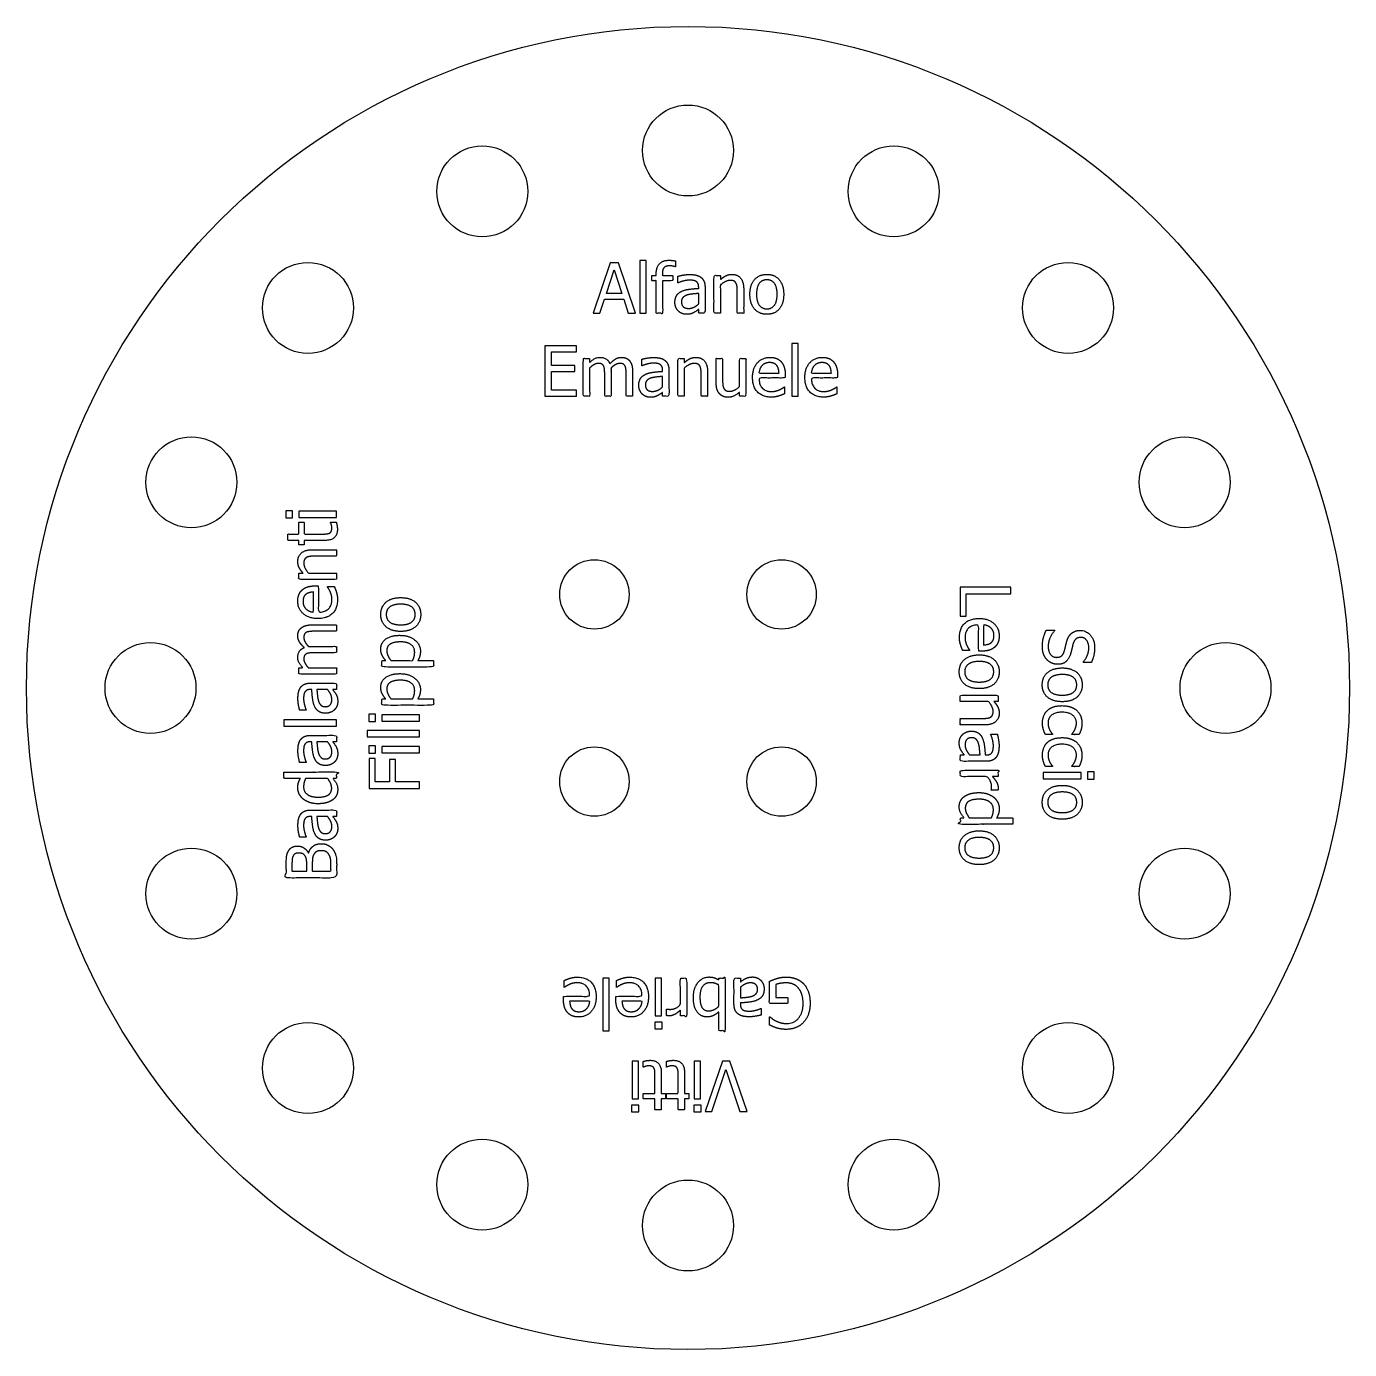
# Model space of a CAD drawing. Header units: millimetres. Extents: x -40 to 40, y -40 to 40.
import ezdxf

# ---------------------------------------------------------------- set-up
doc = ezdxf.new("R2010")
doc.units = ezdxf.units.MM
for name, color, linetype in [('engrave1', 2, 'Continuous'), ('engrave2', 3, 'Continuous'), ('engrave3', 4, 'Continuous'), ('engrave4', 5, 'Continuous'), ('fori', 1, 'Continuous')]:
    doc.layers.add(name, color=color, linetype=linetype)

msp = doc.modelspace()

# ---------------------------------------------------------------- linework, layer by layer
msp.add_circle((0, 0), 40)
at = {"layer": 'engrave1'}
for points in [[(-5.145, -17.538), (-5.145, -20.722), (-4.76, -20.722), (-4.76, -17.538)], [(-1.981, -17.538), (-1.981, -19.826), (-1.596, -19.826), (-1.596, -17.538)], [(-2.008, -20.206), (-2.008, -20.606), (-1.571, -20.606), (-1.571, -20.206)], [(-3.385, -22.557), (-3.385, -24.844), (-3, -24.844), (-3, -22.557)], [(0.379, -22.557), (0.379, -24.844), (0.764, -24.844), (0.764, -22.557)], [(1.033, -25.605), (1.446, -25.605), (2.291, -23.073), (3.135, -25.605), (3.57, -25.605), (2.52, -22.557), (2.083, -22.557)], [(-3.413, -25.224), (-3.413, -25.625), (-2.975, -25.625), (-2.975, -25.224)], [(0.352, -25.224), (0.352, -25.625), (0.789, -25.625), (0.789, -25.224)]]:
    msp.add_lwpolyline(points, close=True, dxfattribs=at)
for points, knots in [([(-7.462, -18.099), (-7.415, -18.059), (-7.272, -17.973), (-7.168, -17.924), (-7.069, -17.879), (-6.825, -17.822), (-6.699, -17.822), (-6.343, -17.822), (-5.943, -18.245), (-5.943, -18.642), (-6.735, -18.642), (-7.526, -18.642), (-7.526, -18.747), (-7.526, -18.852), (-7.526, -19.127), (-7.396, -19.504), (-7.272, -19.635), (-7.151, -19.766), (-6.822, -19.89), (-6.61, -19.89), (-6.138, -19.89), (-5.553, -19.228), (-5.553, -18.67), (-5.553, -18.101), (-6.156, -17.486), (-6.704, -17.486), (-6.842, -17.486), (-7.025, -17.519), (-7.136, -17.551), (-7.215, -17.573), (-7.418, -17.652), (-7.484, -17.679), (-7.484, -17.889), (-7.484, -18.099), (-7.473, -18.099), (-7.462, -18.099)], [0, 0, 0, 1, 2, 2, 3, 4, 4, 5, 6, 6, 7, 7, 8, 8, 9, 10, 10, 11, 12, 12, 13, 14, 14, 15, 16, 16, 17, 18, 18, 19, 20, 20, 21, 21, 22, 22, 22]), ([(-4.298, -18.099), (-4.251, -18.059), (-4.108, -17.973), (-4.004, -17.924), (-3.905, -17.879), (-3.661, -17.822), (-3.535, -17.822), (-3.179, -17.822), (-2.779, -18.245), (-2.779, -18.642), (-3.571, -18.642), (-4.362, -18.642), (-4.362, -18.747), (-4.362, -18.852), (-4.362, -19.127), (-4.231, -19.504), (-4.108, -19.635), (-3.987, -19.766), (-3.658, -19.89), (-3.446, -19.89), (-2.974, -19.89), (-2.389, -19.228), (-2.389, -18.67), (-2.389, -18.101), (-2.991, -17.486), (-3.54, -17.486), (-3.678, -17.486), (-3.861, -17.519), (-3.972, -17.551), (-4.051, -17.573), (-4.254, -17.652), (-4.32, -17.679), (-4.32, -17.889), (-4.32, -18.099), (-4.309, -18.099), (-4.298, -18.099)], [0, 0, 0, 1, 2, 2, 3, 4, 4, 5, 6, 6, 7, 7, 8, 8, 9, 10, 10, 11, 12, 12, 13, 14, 14, 15, 16, 16, 17, 18, 18, 19, 20, 20, 21, 21, 22, 22, 22]), ([(-1.134, -19.826), (-0.986, -19.826), (-0.672, -19.672), (-0.462, -19.485), (-0.462, -19.655), (-0.462, -19.826), (-0.27, -19.826), (-0.077, -19.826), (-0.077, -18.682), (-0.077, -17.538), (-0.27, -17.538), (-0.462, -17.538), (-0.462, -18.35), (-0.462, -19.161), (-0.6, -19.294), (-0.907, -19.43), (-1.062, -19.43), (-1.129, -19.43), (-1.225, -19.425), (-1.27, -19.413), (-1.28, -19.413), (-1.29, -19.413), (-1.29, -19.613), (-1.29, -19.813), (-1.253, -19.821), (-1.193, -19.826), (-1.134, -19.826)], [0, 0, 0, 1, 2, 2, 3, 3, 4, 4, 5, 5, 6, 6, 7, 7, 8, 9, 9, 10, 11, 11, 12, 12, 13, 13, 14, 15, 15, 15]), ([(1.156, -19.89), (1.371, -19.89), (1.709, -19.717), (1.855, -19.586), (1.855, -20.154), (1.855, -20.722), (2.047, -20.722), (2.24, -20.722), (2.24, -19.13), (2.24, -17.538), (2.06, -17.538), (1.879, -17.538), (1.867, -17.591), (1.855, -17.645), (1.726, -17.565), (1.462, -17.474), (1.277, -17.474), (0.867, -17.474), (0.323, -18.158), (0.323, -18.719), (0.323, -19.27), (0.768, -19.89), (1.156, -19.89)], [0, 0, 0, 1, 2, 2, 3, 3, 4, 4, 5, 5, 6, 6, 7, 7, 8, 9, 9, 10, 11, 11, 12, 13, 13, 13]), ([(3.03, -19.709), (3.159, -19.806), (3.482, -19.88), (3.72, -19.88), (3.915, -19.88), (4.312, -19.806), (4.419, -19.776), (4.419, -19.58), (4.419, -19.383), (4.407, -19.383), (4.396, -19.383), (4.216, -19.46), (3.855, -19.539), (3.722, -19.539), (3.608, -19.539), (3.396, -19.509), (3.322, -19.462), (3.248, -19.416), (3.166, -19.25), (3.166, -19.117), (3.166, -19.08), (3.166, -19.043), (3.47, -19.025), (3.994, -18.959), (4.186, -18.87), (4.404, -18.773), (4.604, -18.437), (4.604, -18.2), (4.604, -18.047), (4.493, -17.77), (4.401, -17.677), (4.305, -17.58), (4.051, -17.474), (3.91, -17.474), (3.737, -17.474), (3.547, -17.531), (3.445, -17.585), (3.371, -17.622), (3.213, -17.746), (3.166, -17.78), (3.166, -17.659), (3.166, -17.538), (2.974, -17.538), (2.781, -17.538), (2.781, -18.32), (2.781, -19.102), (2.781, -19.317), (2.904, -19.616), (3.03, -19.709)], [0, 0, 0, 1, 2, 2, 3, 4, 4, 5, 5, 6, 6, 7, 8, 8, 9, 10, 10, 11, 12, 12, 13, 13, 14, 15, 15, 16, 17, 17, 18, 19, 19, 20, 21, 21, 22, 23, 23, 24, 25, 25, 26, 26, 27, 27, 28, 28, 29, 30, 30, 30]), ([(5.32, -17.929), (5.436, -17.879), (5.777, -17.83), (5.948, -17.83), (6.18, -17.83), (6.55, -17.995), (6.681, -18.153), (6.817, -18.311), (6.96, -18.771), (6.96, -19.077), (6.96, -19.628), (6.417, -20.29), (5.977, -20.29), (5.794, -20.29), (5.476, -20.208), (5.352, -20.147), (5.204, -20.077), (5.043, -19.956), (4.967, -19.89), (4.95, -19.89), (4.932, -19.89), (4.932, -20.134), (4.932, -20.379), (5.009, -20.418), (5.261, -20.527), (5.365, -20.557), (5.493, -20.596), (5.775, -20.641), (5.93, -20.641), (6.254, -20.641), (6.797, -20.423), (6.982, -20.223), (7.175, -20.016), (7.383, -19.433), (7.383, -19.065), (7.383, -18.677), (7.178, -18.079), (6.985, -17.877), (6.792, -17.677), (6.256, -17.479), (5.933, -17.479), (5.762, -17.479), (5.52, -17.523), (5.37, -17.568), (5.258, -17.6), (4.997, -17.706), (4.92, -17.741), (4.92, -18.407), (4.92, -19.072), (5.473, -19.072), (6.027, -19.072), (6.027, -18.894), (6.027, -18.716), (5.673, -18.716), (5.32, -18.716), (5.32, -18.323), (5.32, -17.929)], [0, 0, 0, 1, 2, 2, 3, 4, 4, 5, 6, 6, 7, 8, 8, 9, 10, 10, 11, 12, 12, 13, 13, 14, 14, 15, 16, 16, 17, 18, 18, 19, 20, 20, 21, 22, 22, 23, 24, 24, 25, 26, 26, 27, 28, 28, 29, 30, 30, 31, 31, 32, 32, 33, 33, 34, 34, 35, 35, 35]), ([(1.247, -19.524), (0.97, -19.524), (0.721, -19.099), (0.721, -18.689), (0.721, -18.237), (1.057, -17.82), (1.351, -17.82), (1.484, -17.82), (1.709, -17.879), (1.855, -17.951), (1.855, -18.607), (1.855, -19.262), (1.724, -19.376), (1.403, -19.524), (1.247, -19.524)], [0, 0, 0, 1, 2, 2, 3, 4, 4, 5, 6, 6, 7, 7, 8, 9, 9, 9]), ([(3.166, -18.736), (3.166, -18.419), (3.166, -18.101), (3.295, -17.985), (3.591, -17.83), (3.771, -17.83), (3.984, -17.83), (4.206, -18.03), (4.206, -18.227), (4.206, -18.4), (4.006, -18.595), (3.853, -18.642), (3.722, -18.682), (3.305, -18.724), (3.166, -18.736)], [0, 0, 0, 1, 1, 2, 3, 3, 4, 5, 5, 6, 7, 7, 8, 9, 9, 9]), ([(-7.02, -19.396), (-7.082, -19.319), (-7.146, -19.092), (-7.151, -18.936), (-6.547, -18.936), (-5.943, -18.936), (-5.955, -19.082), (-6.044, -19.302), (-6.131, -19.393), (-6.22, -19.482), (-6.435, -19.574), (-6.588, -19.574), (-6.743, -19.574), (-6.953, -19.482), (-7.02, -19.396)], [0, 0, 0, 1, 2, 2, 3, 3, 4, 5, 5, 6, 7, 7, 8, 9, 9, 9]), ([(-3.856, -19.396), (-3.918, -19.319), (-3.982, -19.092), (-3.987, -18.936), (-3.383, -18.936), (-2.779, -18.936), (-2.791, -19.082), (-2.88, -19.302), (-2.967, -19.393), (-3.056, -19.482), (-3.271, -19.574), (-3.424, -19.574), (-3.579, -19.574), (-3.789, -19.482), (-3.856, -19.396)], [0, 0, 0, 1, 2, 2, 3, 3, 4, 5, 5, 6, 7, 7, 8, 9, 9, 9]), ([(-2.378, -22.848), (-2.244, -22.848), (-2.089, -22.92), (-2.054, -22.991), (-2.012, -23.073), (-2, -23.263), (-2, -23.436), (-2, -23.981), (-2, -24.525), (-2.354, -24.525), (-2.709, -24.525), (-2.709, -24.685), (-2.709, -24.844), (-2.354, -24.844), (-2, -24.844), (-2, -25.172), (-2, -25.501), (-1.807, -25.501), (-1.614, -25.501), (-1.614, -25.172), (-1.614, -24.844), (-1.485, -24.844), (-1.355, -24.844), (-1.355, -24.685), (-1.355, -24.525), (-1.485, -24.525), (-1.614, -24.525), (-1.614, -23.892), (-1.614, -23.258), (-1.614, -22.87), (-1.968, -22.512), (-2.281, -22.512), (-2.378, -22.512), (-2.6, -22.547), (-2.709, -22.577), (-2.709, -22.749), (-2.709, -22.922), (-2.698, -22.922), (-2.686, -22.922), (-2.647, -22.905), (-2.472, -22.848), (-2.378, -22.848)], [0, 0, 0, 1, 2, 2, 3, 4, 4, 5, 5, 6, 6, 7, 7, 8, 8, 9, 9, 10, 10, 11, 11, 12, 12, 13, 13, 14, 14, 15, 15, 16, 17, 17, 18, 19, 19, 20, 20, 21, 21, 22, 23, 23, 23]), ([(-0.975, -22.848), (-0.841, -22.848), (-0.686, -22.92), (-0.651, -22.991), (-0.609, -23.073), (-0.597, -23.263), (-0.597, -23.436), (-0.597, -23.981), (-0.597, -24.525), (-0.951, -24.525), (-1.306, -24.525), (-1.306, -24.685), (-1.306, -24.844), (-0.951, -24.844), (-0.597, -24.844), (-0.597, -25.172), (-0.597, -25.501), (-0.404, -25.501), (-0.211, -25.501), (-0.211, -25.172), (-0.211, -24.844), (-0.082, -24.844), (0.048, -24.844), (0.048, -24.685), (0.048, -24.525), (-0.082, -24.525), (-0.211, -24.525), (-0.211, -23.892), (-0.211, -23.258), (-0.211, -22.87), (-0.565, -22.512), (-0.878, -22.512), (-0.975, -22.512), (-1.197, -22.547), (-1.306, -22.577), (-1.306, -22.749), (-1.306, -22.922), (-1.295, -22.922), (-1.283, -22.922), (-1.244, -22.905), (-1.069, -22.848), (-0.975, -22.848)], [0, 0, 0, 1, 2, 2, 3, 4, 4, 5, 5, 6, 6, 7, 7, 8, 8, 9, 9, 10, 10, 11, 11, 12, 12, 13, 13, 14, 14, 15, 15, 16, 17, 17, 18, 19, 19, 20, 20, 21, 21, 22, 23, 23, 23])]:
    msp.add_open_spline(points, degree=2, knots=knots, dxfattribs=at)
at = {"layer": 'engrave2'}
for points in [[(-23.911, 10.722), (-24.311, 10.722), (-24.311, 10.285), (-23.911, 10.285)], [(-21.244, 10.695), (-23.531, 10.695), (-23.531, 10.31), (-21.244, 10.31)], [(-18.893, -1.587), (-19.293, -1.587), (-19.293, -2.024), (-18.893, -2.024)], [(-21.244, -1.929), (-24.428, -1.929), (-24.428, -2.314), (-21.244, -2.314)], [(-16.225, -1.614), (-18.512, -1.614), (-18.512, -1.999), (-16.225, -1.999)], [(-16.225, -2.572), (-19.409, -2.572), (-19.409, -2.958), (-16.225, -2.958)], [(-18.893, -3.504), (-19.293, -3.504), (-19.293, -3.941), (-18.893, -3.941)], [(-16.225, -3.531), (-18.512, -3.531), (-18.512, -3.916), (-16.225, -3.916)], [(-18.913, -4.257), (-19.273, -4.257), (-19.273, -6.08), (-16.225, -6.08), (-16.225, -5.675), (-17.692, -5.675), (-17.692, -4.316), (-18.053, -4.316), (-18.053, -5.675), (-18.913, -5.675)]]:
    msp.add_lwpolyline(points, close=True, dxfattribs=at)
for points, knots in [([(-21.535, 9.687), (-21.535, 9.554), (-21.607, 9.398), (-21.678, 9.364), (-21.76, 9.322), (-21.95, 9.31), (-22.123, 9.31), (-22.668, 9.31), (-23.212, 9.31), (-23.212, 9.664), (-23.212, 10.018), (-23.372, 10.018), (-23.531, 10.018), (-23.531, 9.664), (-23.531, 9.31), (-23.859, 9.31), (-24.188, 9.31), (-24.188, 9.117), (-24.188, 8.924), (-23.859, 8.924), (-23.531, 8.924), (-23.531, 8.795), (-23.531, 8.665), (-23.372, 8.665), (-23.212, 8.665), (-23.212, 8.795), (-23.212, 8.924), (-22.579, 8.924), (-21.945, 8.924), (-21.557, 8.924), (-21.199, 9.277), (-21.199, 9.591), (-21.199, 9.687), (-21.234, 9.91), (-21.263, 10.018), (-21.436, 10.018), (-21.609, 10.018), (-21.609, 10.007), (-21.609, 9.996), (-21.592, 9.957), (-21.535, 9.781), (-21.535, 9.687)], [0, 0, 0, 1, 2, 2, 3, 4, 4, 5, 5, 6, 6, 7, 7, 8, 8, 9, 9, 10, 10, 11, 11, 12, 12, 13, 13, 14, 14, 15, 15, 16, 17, 17, 18, 19, 19, 20, 20, 21, 21, 22, 23, 23, 23]), ([(-23.595, 7.642), (-23.595, 7.455), (-23.432, 7.121), (-23.276, 6.948), (-23.404, 6.948), (-23.531, 6.948), (-23.531, 6.756), (-23.531, 6.563), (-22.387, 6.563), (-21.244, 6.563), (-21.244, 6.756), (-21.244, 6.948), (-22.098, 6.948), (-22.953, 6.948), (-23.076, 7.094), (-23.23, 7.398), (-23.23, 7.541), (-23.23, 7.684), (-23.146, 7.852), (-23.059, 7.899), (-22.978, 7.944), (-22.706, 7.973), (-22.548, 7.973), (-21.896, 7.973), (-21.244, 7.973), (-21.244, 8.166), (-21.244, 8.359), (-21.986, 8.359), (-22.728, 8.359), (-23.151, 8.359), (-23.595, 7.978), (-23.595, 7.642)], [0, 0, 0, 1, 2, 2, 3, 3, 4, 4, 5, 5, 6, 6, 7, 7, 8, 9, 9, 10, 11, 11, 12, 13, 13, 14, 14, 15, 15, 16, 16, 17, 18, 18, 18]), ([(-21.804, 6.108), (-21.765, 6.061), (-21.678, 5.918), (-21.629, 5.814), (-21.585, 5.716), (-21.528, 5.471), (-21.528, 5.345), (-21.528, 4.989), (-21.95, 4.589), (-22.348, 4.589), (-22.348, 5.381), (-22.348, 6.173), (-22.453, 6.173), (-22.558, 6.173), (-22.832, 6.173), (-23.21, 6.042), (-23.341, 5.918), (-23.472, 5.797), (-23.595, 5.469), (-23.595, 5.256), (-23.595, 4.784), (-22.933, 4.199), (-22.375, 4.199), (-21.807, 4.199), (-21.192, 4.802), (-21.192, 5.35), (-21.192, 5.488), (-21.224, 5.671), (-21.256, 5.782), (-21.278, 5.861), (-21.357, 6.064), (-21.384, 6.131), (-21.594, 6.131), (-21.804, 6.131), (-21.804, 6.12), (-21.804, 6.108)], [0, 0, 0, 1, 2, 2, 3, 4, 4, 5, 6, 6, 7, 7, 8, 8, 9, 10, 10, 11, 12, 12, 13, 14, 14, 15, 16, 16, 17, 18, 18, 19, 20, 20, 21, 21, 22, 22, 22]), ([(-23.101, 5.666), (-23.025, 5.728), (-22.797, 5.792), (-22.642, 5.797), (-22.642, 5.193), (-22.642, 4.589), (-22.787, 4.602), (-23.007, 4.691), (-23.099, 4.777), (-23.188, 4.866), (-23.279, 5.081), (-23.279, 5.234), (-23.279, 5.39), (-23.188, 5.6), (-23.101, 5.666)], [0, 0, 0, 1, 2, 2, 3, 3, 4, 5, 5, 6, 7, 7, 8, 9, 9, 9]), ([(-18.577, 4.445), (-18.577, 3.985), (-17.942, 3.422), (-17.369, 3.422), (-16.811, 3.422), (-16.161, 3.968), (-16.161, 4.445), (-16.161, 4.909), (-16.791, 5.465), (-17.369, 5.465), (-17.944, 5.465), (-18.577, 4.909), (-18.577, 4.445)], [0, 0, 0, 1, 2, 2, 3, 4, 4, 5, 6, 6, 7, 8, 8, 8]), ([(-18.246, 4.445), (-18.246, 4.744), (-17.813, 5.067), (-17.369, 5.067), (-16.929, 5.067), (-16.492, 4.741), (-16.492, 4.445), (-16.492, 4.146), (-16.937, 3.82), (-17.369, 3.82), (-17.813, 3.82), (-18.246, 4.146), (-18.246, 4.445)], [0, 0, 0, 1, 2, 2, 3, 4, 4, 5, 6, 6, 7, 8, 8, 8]), ([(-22.953, 1.223), (-23.074, 1.351), (-23.23, 1.625), (-23.23, 1.749), (-23.23, 1.88), (-23.151, 2.03), (-23.069, 2.07), (-22.995, 2.109), (-22.726, 2.134), (-22.568, 2.134), (-21.906, 2.134), (-21.244, 2.134), (-21.244, 2.327), (-21.244, 2.519), (-21.997, 2.519), (-22.75, 2.519), (-22.815, 2.519), (-22.911, 2.515), (-22.946, 2.512), (-23.084, 2.655), (-23.23, 2.927), (-23.23, 3.046), (-23.23, 3.176), (-23.151, 3.327), (-23.069, 3.367), (-22.995, 3.406), (-22.726, 3.431), (-22.568, 3.431), (-21.906, 3.431), (-21.244, 3.431), (-21.244, 3.624), (-21.244, 3.816), (-21.997, 3.816), (-22.75, 3.816), (-22.985, 3.816), (-23.296, 3.715), (-23.4, 3.624), (-23.504, 3.535), (-23.595, 3.293), (-23.595, 3.144), (-23.595, 2.952), (-23.395, 2.621), (-23.2, 2.445), (-23.41, 2.364), (-23.595, 2.05), (-23.595, 1.848), (-23.595, 1.67), (-23.43, 1.373), (-23.279, 1.223), (-23.405, 1.223), (-23.531, 1.223), (-23.531, 1.03), (-23.531, 0.837), (-22.387, 0.837), (-21.244, 0.837), (-21.244, 1.03), (-21.244, 1.223), (-22.098, 1.223), (-22.953, 1.223)], [0, 0, 0, 1, 2, 2, 3, 4, 4, 5, 6, 6, 7, 7, 8, 8, 9, 9, 10, 11, 11, 12, 13, 13, 14, 15, 15, 16, 17, 17, 18, 18, 19, 19, 20, 20, 21, 22, 22, 23, 24, 24, 25, 26, 26, 27, 28, 28, 29, 30, 30, 31, 31, 32, 32, 33, 33, 34, 34, 35, 35, 35]), ([(-18.577, 2.353), (-18.577, 2.148), (-18.404, 1.797), (-18.273, 1.654), (-18.393, 1.654), (-18.512, 1.654), (-18.512, 1.461), (-18.512, 1.268), (-16.948, 1.268), (-15.383, 1.268), (-15.383, 1.461), (-15.383, 1.654), (-15.862, 1.654), (-16.341, 1.654), (-16.26, 1.79), (-16.181, 2.051), (-16.181, 2.222), (-16.181, 2.639), (-16.858, 3.185), (-17.431, 3.185), (-17.954, 3.185), (-18.577, 2.745), (-18.577, 2.353)], [0, 0, 0, 1, 2, 2, 3, 3, 4, 4, 5, 5, 6, 6, 7, 7, 8, 9, 9, 10, 11, 11, 12, 13, 13, 13]), ([(-18.211, 2.259), (-18.211, 2.538), (-17.779, 2.787), (-17.386, 2.787), (-16.966, 2.787), (-16.527, 2.456), (-16.527, 2.158), (-16.527, 2.019), (-16.581, 1.804), (-16.653, 1.654), (-17.302, 1.654), (-17.952, 1.654), (-18.065, 1.79), (-18.211, 2.096), (-18.211, 2.259)], [0, 0, 0, 1, 2, 2, 3, 4, 4, 5, 6, 6, 7, 7, 8, 9, 9, 9]), ([(-18.577, 0.036), (-18.577, -0.169), (-18.404, -0.52), (-18.273, -0.663), (-18.393, -0.663), (-18.512, -0.663), (-18.512, -0.856), (-18.512, -1.048), (-16.948, -1.048), (-15.383, -1.048), (-15.383, -0.856), (-15.383, -0.663), (-15.862, -0.663), (-16.341, -0.663), (-16.26, -0.527), (-16.181, -0.265), (-16.181, -0.095), (-16.181, 0.322), (-16.858, 0.868), (-17.431, 0.868), (-17.954, 0.868), (-18.577, 0.429), (-18.577, 0.036)], [0, 0, 0, 1, 2, 2, 3, 3, 4, 4, 5, 5, 6, 6, 7, 7, 8, 9, 9, 10, 11, 11, 12, 13, 13, 13]), ([(-23.415, 0.047), (-23.511, -0.081), (-23.585, -0.405), (-23.585, -0.642), (-23.585, -0.837), (-23.511, -1.235), (-23.481, -1.341), (-23.285, -1.341), (-23.089, -1.341), (-23.089, -1.33), (-23.089, -1.319), (-23.165, -1.139), (-23.244, -0.778), (-23.244, -0.645), (-23.244, -0.531), (-23.215, -0.319), (-23.168, -0.244), (-23.121, -0.17), (-22.955, -0.089), (-22.822, -0.089), (-22.785, -0.089), (-22.748, -0.089), (-22.731, -0.393), (-22.664, -0.916), (-22.575, -1.109), (-22.479, -1.326), (-22.143, -1.526), (-21.906, -1.526), (-21.752, -1.526), (-21.476, -1.415), (-21.382, -1.324), (-21.286, -1.228), (-21.179, -0.973), (-21.179, -0.832), (-21.179, -0.659), (-21.236, -0.469), (-21.291, -0.368), (-21.328, -0.294), (-21.451, -0.136), (-21.486, -0.089), (-21.365, -0.089), (-21.244, -0.089), (-21.244, 0.104), (-21.244, 0.296), (-22.025, 0.296), (-22.807, 0.296), (-23.022, 0.296), (-23.321, 0.173), (-23.415, 0.047)], [0, 0, 0, 1, 2, 2, 3, 4, 4, 5, 5, 6, 6, 7, 8, 8, 9, 10, 10, 11, 12, 12, 13, 13, 14, 15, 15, 16, 17, 17, 18, 19, 19, 20, 21, 21, 22, 23, 23, 24, 25, 25, 26, 26, 27, 27, 28, 28, 29, 30, 30, 30]), ([(-18.211, -0.058), (-18.211, 0.221), (-17.779, 0.471), (-17.386, 0.471), (-16.966, 0.471), (-16.527, 0.14), (-16.527, -0.159), (-16.527, -0.298), (-16.581, -0.512), (-16.653, -0.663), (-17.302, -0.663), (-17.952, -0.663), (-18.065, -0.527), (-18.211, -0.221), (-18.211, -0.058)], [0, 0, 0, 1, 2, 2, 3, 4, 4, 5, 6, 6, 7, 7, 8, 9, 9, 9]), ([(-22.442, -0.089), (-22.124, -0.089), (-21.807, -0.089), (-21.691, -0.217), (-21.535, -0.514), (-21.535, -0.694), (-21.535, -0.906), (-21.735, -1.129), (-21.933, -1.129), (-22.106, -1.129), (-22.301, -0.929), (-22.348, -0.776), (-22.387, -0.645), (-22.429, -0.227), (-22.442, -0.089)], [0, 0, 0, 1, 1, 2, 3, 3, 4, 5, 5, 6, 7, 7, 8, 9, 9, 9]), ([(-23.415, -3.112), (-23.511, -3.241), (-23.585, -3.564), (-23.585, -3.801), (-23.585, -3.996), (-23.511, -4.394), (-23.481, -4.5), (-23.285, -4.5), (-23.089, -4.5), (-23.089, -4.489), (-23.089, -4.478), (-23.165, -4.298), (-23.244, -3.937), (-23.244, -3.804), (-23.244, -3.69), (-23.215, -3.478), (-23.168, -3.404), (-23.121, -3.33), (-22.955, -3.248), (-22.822, -3.248), (-22.785, -3.248), (-22.748, -3.248), (-22.731, -3.552), (-22.664, -4.075), (-22.575, -4.268), (-22.479, -4.486), (-22.143, -4.686), (-21.906, -4.686), (-21.752, -4.686), (-21.476, -4.574), (-21.382, -4.483), (-21.286, -4.387), (-21.179, -4.132), (-21.179, -3.992), (-21.179, -3.819), (-21.236, -3.628), (-21.291, -3.527), (-21.328, -3.453), (-21.451, -3.295), (-21.486, -3.248), (-21.365, -3.248), (-21.244, -3.248), (-21.244, -3.055), (-21.244, -2.863), (-22.025, -2.863), (-22.807, -2.863), (-23.022, -2.863), (-23.321, -2.986), (-23.415, -3.112)], [0, 0, 0, 1, 2, 2, 3, 4, 4, 5, 5, 6, 6, 7, 8, 8, 9, 10, 10, 11, 12, 12, 13, 13, 14, 15, 15, 16, 17, 17, 18, 19, 19, 20, 21, 21, 22, 23, 23, 24, 25, 25, 26, 26, 27, 27, 28, 28, 29, 30, 30, 30]), ([(-22.442, -3.248), (-22.124, -3.248), (-21.807, -3.248), (-21.691, -3.376), (-21.535, -3.673), (-21.535, -3.853), (-21.535, -4.066), (-21.735, -4.288), (-21.933, -4.288), (-22.106, -4.288), (-22.301, -4.088), (-22.348, -3.935), (-22.387, -3.804), (-22.429, -3.386), (-22.442, -3.248)], [0, 0, 0, 1, 1, 2, 3, 3, 4, 5, 5, 6, 7, 7, 8, 9, 9, 9]), ([(-23.44, -5.466), (-23.519, -5.607), (-23.595, -5.861), (-23.595, -6.032), (-23.595, -6.227), (-23.425, -6.58), (-23.276, -6.706), (-23.111, -6.842), (-22.671, -6.998), (-22.37, -6.998), (-22.081, -6.998), (-21.636, -6.874), (-21.486, -6.763), (-21.335, -6.652), (-21.179, -6.336), (-21.179, -6.148), (-21.179, -6.032), (-21.221, -5.856), (-21.261, -5.775), (-21.303, -5.686), (-21.402, -5.555), (-21.476, -5.466), (-21.36, -5.466), (-21.244, -5.466), (-21.244, -5.273), (-21.244, -5.081), (-22.836, -5.081), (-24.428, -5.081), (-24.428, -5.273), (-24.428, -5.466), (-23.934, -5.466), (-23.44, -5.466)], [0, 0, 0, 1, 2, 2, 3, 4, 4, 5, 6, 6, 7, 8, 8, 9, 10, 10, 11, 12, 12, 13, 14, 14, 15, 15, 16, 16, 17, 17, 18, 18, 19, 19, 19]), ([(-23.121, -5.466), (-22.46, -5.466), (-21.799, -5.466), (-21.683, -5.602), (-21.545, -5.908), (-21.545, -6.059), (-21.545, -6.343), (-21.972, -6.6), (-22.377, -6.6), (-22.797, -6.6), (-23.242, -6.264), (-23.242, -5.968), (-23.242, -5.837), (-23.19, -5.609), (-23.121, -5.466)], [0, 0, 0, 1, 1, 2, 3, 3, 4, 5, 5, 6, 7, 7, 8, 9, 9, 9]), ([(-23.415, -7.63), (-23.511, -7.758), (-23.585, -8.082), (-23.585, -8.319), (-23.585, -8.514), (-23.511, -8.912), (-23.481, -9.018), (-23.285, -9.018), (-23.089, -9.018), (-23.089, -9.007), (-23.089, -8.996), (-23.165, -8.815), (-23.244, -8.455), (-23.244, -8.321), (-23.244, -8.208), (-23.215, -7.995), (-23.168, -7.921), (-23.121, -7.847), (-22.955, -7.766), (-22.822, -7.766), (-22.785, -7.766), (-22.748, -7.766), (-22.731, -8.069), (-22.664, -8.593), (-22.575, -8.786), (-22.479, -9.003), (-22.143, -9.203), (-21.906, -9.203), (-21.752, -9.203), (-21.476, -9.092), (-21.382, -9.001), (-21.286, -8.904), (-21.179, -8.65), (-21.179, -8.509), (-21.179, -8.336), (-21.236, -8.146), (-21.291, -8.045), (-21.328, -7.971), (-21.451, -7.813), (-21.486, -7.766), (-21.365, -7.766), (-21.244, -7.766), (-21.244, -7.573), (-21.244, -7.38), (-22.025, -7.38), (-22.807, -7.38), (-23.022, -7.38), (-23.321, -7.504), (-23.415, -7.63)], [0, 0, 0, 1, 2, 2, 3, 4, 4, 5, 5, 6, 6, 7, 8, 8, 9, 10, 10, 11, 12, 12, 13, 13, 14, 15, 15, 16, 17, 17, 18, 19, 19, 20, 21, 21, 22, 23, 23, 24, 25, 25, 26, 26, 27, 27, 28, 28, 29, 30, 30, 30]), ([(-22.442, -7.766), (-22.124, -7.766), (-21.807, -7.766), (-21.691, -7.894), (-21.535, -8.191), (-21.535, -8.371), (-21.535, -8.583), (-21.735, -8.806), (-21.933, -8.806), (-22.106, -8.806), (-22.301, -8.605), (-22.348, -8.452), (-22.387, -8.321), (-22.429, -7.904), (-22.442, -7.766)], [0, 0, 0, 1, 1, 2, 3, 3, 4, 5, 5, 6, 7, 7, 8, 9, 9, 9]), ([(-22.953, -9.984), (-23.049, -9.784), (-23.39, -9.556), (-23.605, -9.556), (-23.798, -9.556), (-24.082, -9.707), (-24.168, -9.873), (-24.25, -10.021), (-24.292, -10.347), (-24.292, -10.673), (-24.292, -11.077), (-24.292, -11.481), (-22.768, -11.481), (-21.244, -11.481), (-21.244, -11.043), (-21.244, -10.606), (-21.244, -10.295), (-21.357, -9.902), (-21.491, -9.729), (-21.604, -9.586), (-21.953, -9.413), (-22.18, -9.413), (-22.471, -9.413), (-22.864, -9.712), (-22.938, -9.984), (-22.946, -9.984), (-22.953, -9.984)], [0, 0, 0, 1, 2, 2, 3, 4, 4, 5, 6, 6, 7, 7, 8, 8, 9, 9, 10, 11, 11, 12, 13, 13, 14, 15, 15, 16, 16, 16]), ([(-23.946, -10.688), (-23.946, -10.473), (-23.921, -10.233), (-23.867, -10.134), (-23.82, -10.053), (-23.657, -9.979), (-23.548, -9.979), (-23.405, -9.979), (-23.215, -10.055), (-23.155, -10.149), (-23.094, -10.246), (-23.054, -10.426), (-23.054, -10.616), (-23.054, -10.846), (-23.054, -11.076), (-23.5, -11.076), (-23.946, -11.076), (-23.946, -10.882), (-23.946, -10.688)], [0, 0, 0, 1, 2, 2, 3, 4, 4, 5, 6, 6, 7, 8, 8, 9, 9, 10, 10, 11, 11, 11]), ([(-22.716, -10.616), (-22.716, -10.406), (-22.686, -10.179), (-22.637, -10.083), (-22.558, -9.934), (-22.335, -9.836), (-22.163, -9.836), (-22.002, -9.836), (-21.799, -9.942), (-21.718, -10.055), (-21.639, -10.174), (-21.589, -10.48), (-21.589, -10.747), (-21.589, -10.911), (-21.589, -11.076), (-22.153, -11.076), (-22.716, -11.076), (-22.716, -10.846), (-22.716, -10.616)], [0, 0, 0, 1, 2, 2, 3, 4, 4, 5, 6, 6, 7, 8, 8, 9, 9, 10, 10, 11, 11, 11])]:
    msp.add_open_spline(points, degree=2, knots=knots, dxfattribs=at)
at = {"layer": 'engrave3'}
for points in [[(16.466, 4.336), (16.826, 4.336), (16.826, 5.697), (19.514, 5.697), (19.514, 6.102), (16.466, 6.102)], [(21.484, -5.486), (23.771, -5.486), (23.771, -5.101), (21.484, -5.101)], [(24.152, -5.514), (24.552, -5.514), (24.552, -5.076), (24.152, -5.076)]]:
    msp.add_lwpolyline(points, close=True, dxfattribs=at)
for points, knots in [([(17.026, 2.295), (16.987, 2.342), (16.9, 2.486), (16.851, 2.589), (16.806, 2.688), (16.75, 2.933), (16.75, 3.059), (16.75, 3.414), (17.172, 3.814), (17.57, 3.814), (17.57, 3.023), (17.57, 2.231), (17.675, 2.231), (17.78, 2.231), (18.054, 2.231), (18.432, 2.362), (18.563, 2.486), (18.694, 2.607), (18.817, 2.935), (18.817, 3.148), (18.817, 3.619), (18.155, 4.205), (17.597, 4.205), (17.029, 4.205), (16.414, 3.602), (16.414, 3.054), (16.414, 2.915), (16.446, 2.733), (16.478, 2.621), (16.5, 2.542), (16.579, 2.34), (16.606, 2.273), (16.816, 2.273), (17.026, 2.273), (17.026, 2.284), (17.026, 2.295)], [0, 0, 0, 1, 2, 2, 3, 4, 4, 5, 6, 6, 7, 7, 8, 8, 9, 10, 10, 11, 12, 12, 13, 14, 14, 15, 16, 16, 17, 18, 18, 19, 20, 20, 21, 21, 22, 22, 22]), ([(18.323, 2.737), (18.246, 2.676), (18.019, 2.612), (17.864, 2.607), (17.864, 3.21), (17.864, 3.814), (18.009, 3.802), (18.229, 3.713), (18.321, 3.627), (18.41, 3.538), (18.501, 3.323), (18.501, 3.17), (18.501, 3.014), (18.41, 2.804), (18.323, 2.737)], [0, 0, 0, 1, 2, 2, 3, 3, 4, 5, 5, 6, 7, 7, 8, 9, 9, 9]), ([(24.389, 1.551), (24.485, 1.746), (24.586, 2.2), (24.586, 2.457), (24.586, 2.904), (24.085, 3.482), (23.714, 3.482), (23.537, 3.482), (23.265, 3.378), (23.164, 3.285), (23.062, 3.188), (22.936, 2.939), (22.894, 2.781), (22.85, 2.605), (22.796, 2.371), (22.756, 2.23), (22.699, 2.035), (22.472, 1.854), (22.289, 1.854), (22.06, 1.854), (21.78, 2.198), (21.78, 2.534), (21.78, 2.768), (21.988, 3.275), (22.176, 3.475), (22.176, 3.49), (22.176, 3.504), (21.921, 3.504), (21.667, 3.504), (21.568, 3.299), (21.43, 2.835), (21.43, 2.504), (21.43, 2.225), (21.573, 1.854), (21.706, 1.709), (21.827, 1.578), (22.173, 1.432), (22.353, 1.432), (22.638, 1.432), (23.025, 1.724), (23.122, 2.037), (23.159, 2.161), (23.248, 2.534), (23.282, 2.662), (23.334, 2.855), (23.564, 3.06), (23.756, 3.06), (23.971, 3.06), (24.236, 2.712), (24.236, 2.43), (24.236, 2.181), (24.038, 1.726), (23.905, 1.58), (23.905, 1.565), (23.905, 1.551), (24.147, 1.551), (24.389, 1.551)], [0, 0, 0, 1, 2, 2, 3, 4, 4, 5, 6, 6, 7, 8, 8, 9, 10, 10, 11, 12, 12, 13, 14, 14, 15, 16, 16, 17, 17, 18, 18, 19, 20, 20, 21, 22, 22, 23, 24, 24, 25, 26, 26, 27, 28, 28, 29, 30, 30, 31, 32, 32, 33, 34, 34, 35, 35, 36, 36, 36]), ([(18.817, 0.981), (18.817, 1.441), (18.182, 2.004), (17.609, 2.004), (17.051, 2.004), (16.401, 1.458), (16.401, 0.981), (16.401, 0.517), (17.031, -0.039), (17.609, -0.039), (18.185, -0.039), (18.817, 0.517), (18.817, 0.981)], [0, 0, 0, 1, 2, 2, 3, 4, 4, 5, 6, 6, 7, 8, 8, 8]), ([(18.486, 0.981), (18.486, 0.682), (18.054, 0.359), (17.609, 0.359), (17.17, 0.359), (16.732, 0.685), (16.732, 0.981), (16.732, 1.28), (17.177, 1.606), (17.609, 1.606), (18.054, 1.606), (18.486, 1.28), (18.486, 0.981)], [0, 0, 0, 1, 2, 2, 3, 4, 4, 5, 6, 6, 7, 8, 8, 8]), ([(23.836, 0.19), (23.836, 0.649), (23.201, 1.212), (22.628, 1.212), (22.069, 1.212), (21.42, 0.666), (21.42, 0.19), (21.42, -0.275), (22.05, -0.83), (22.628, -0.83), (23.203, -0.83), (23.836, -0.275), (23.836, 0.19)], [0, 0, 0, 1, 2, 2, 3, 4, 4, 5, 6, 6, 7, 8, 8, 8]), ([(23.505, 0.19), (23.505, -0.109), (23.072, -0.433), (22.628, -0.433), (22.188, -0.433), (21.751, -0.107), (21.751, 0.19), (21.751, 0.489), (22.195, 0.815), (22.628, 0.815), (23.072, 0.815), (23.505, 0.489), (23.505, 0.19)], [0, 0, 0, 1, 2, 2, 3, 4, 4, 5, 6, 6, 7, 8, 8, 8]), ([(18.817, -1.513), (18.817, -1.326), (18.654, -0.992), (18.498, -0.819), (18.626, -0.819), (18.753, -0.819), (18.753, -0.627), (18.753, -0.434), (17.609, -0.434), (16.466, -0.434), (16.466, -0.627), (16.466, -0.819), (17.32, -0.819), (18.175, -0.819), (18.298, -0.965), (18.451, -1.269), (18.451, -1.412), (18.451, -1.555), (18.368, -1.723), (18.281, -1.77), (18.2, -1.815), (17.928, -1.844), (17.77, -1.844), (17.118, -1.844), (16.466, -1.844), (16.466, -2.037), (16.466, -2.23), (17.208, -2.23), (17.95, -2.23), (18.372, -2.23), (18.817, -1.849), (18.817, -1.513)], [0, 0, 0, 1, 2, 2, 3, 3, 4, 4, 5, 5, 6, 6, 7, 7, 8, 9, 9, 10, 11, 11, 12, 13, 13, 14, 14, 15, 15, 16, 16, 17, 18, 18, 18]), ([(22.045, -2.787), (21.924, -2.656), (21.768, -2.315), (21.768, -2.127), (21.768, -1.816), (22.22, -1.465), (22.623, -1.465), (23.035, -1.465), (23.487, -1.828), (23.487, -2.127), (23.487, -2.226), (23.425, -2.443), (23.386, -2.525), (23.339, -2.616), (23.25, -2.745), (23.216, -2.787), (23.216, -2.798), (23.216, -2.809), (23.432, -2.809), (23.648, -2.809), (23.717, -2.673), (23.823, -2.322), (23.823, -2.135), (23.823, -1.902), (23.663, -1.5), (23.512, -1.364), (23.364, -1.228), (22.924, -1.068), (22.623, -1.068), (22.321, -1.068), (21.872, -1.223), (21.726, -1.364), (21.578, -1.505), (21.432, -1.897), (21.432, -2.135), (21.432, -2.256), (21.462, -2.411), (21.491, -2.51), (21.509, -2.579), (21.585, -2.752), (21.612, -2.809), (21.829, -2.809), (22.045, -2.809), (22.045, -2.798), (22.045, -2.787)], [0, 0, 0, 1, 2, 2, 3, 4, 4, 5, 6, 6, 7, 8, 8, 9, 10, 10, 11, 11, 12, 12, 13, 14, 14, 15, 16, 16, 17, 18, 18, 19, 20, 20, 21, 22, 22, 23, 24, 24, 25, 26, 26, 27, 27, 28, 28, 28]), ([(18.637, -4.181), (18.733, -4.053), (18.807, -3.729), (18.807, -3.492), (18.807, -3.297), (18.733, -2.899), (18.703, -2.793), (18.507, -2.793), (18.311, -2.793), (18.311, -2.804), (18.311, -2.815), (18.387, -2.995), (18.466, -3.356), (18.466, -3.489), (18.466, -3.603), (18.437, -3.815), (18.39, -3.89), (18.343, -3.964), (18.177, -4.045), (18.044, -4.045), (18.007, -4.045), (17.97, -4.045), (17.953, -3.741), (17.886, -3.218), (17.797, -3.025), (17.701, -2.808), (17.365, -2.608), (17.128, -2.608), (16.974, -2.608), (16.698, -2.719), (16.604, -2.81), (16.508, -2.906), (16.401, -3.161), (16.401, -3.302), (16.401, -3.475), (16.458, -3.665), (16.513, -3.766), (16.55, -3.84), (16.673, -3.998), (16.708, -4.045), (16.587, -4.045), (16.466, -4.045), (16.466, -4.238), (16.466, -4.43), (17.247, -4.43), (18.029, -4.43), (18.244, -4.43), (18.543, -4.307), (18.637, -4.181)], [0, 0, 0, 1, 2, 2, 3, 4, 4, 5, 5, 6, 6, 7, 8, 8, 9, 10, 10, 11, 12, 12, 13, 13, 14, 15, 15, 16, 17, 17, 18, 19, 19, 20, 21, 21, 22, 23, 23, 24, 25, 25, 26, 26, 27, 27, 28, 28, 29, 30, 30, 30]), ([(17.664, -4.045), (17.346, -4.045), (17.029, -4.045), (16.913, -3.917), (16.757, -3.62), (16.757, -3.44), (16.757, -3.228), (16.957, -3.005), (17.155, -3.005), (17.328, -3.005), (17.523, -3.205), (17.57, -3.359), (17.609, -3.489), (17.651, -3.907), (17.664, -4.045)], [0, 0, 0, 1, 1, 2, 3, 3, 4, 5, 5, 6, 7, 7, 8, 9, 9, 9]), ([(22.045, -4.721), (21.924, -4.59), (21.768, -4.249), (21.768, -4.061), (21.768, -3.75), (22.22, -3.399), (22.623, -3.399), (23.035, -3.399), (23.487, -3.762), (23.487, -4.061), (23.487, -4.16), (23.425, -4.377), (23.386, -4.459), (23.339, -4.55), (23.25, -4.679), (23.216, -4.721), (23.216, -4.732), (23.216, -4.743), (23.432, -4.743), (23.648, -4.743), (23.717, -4.607), (23.823, -4.256), (23.823, -4.069), (23.823, -3.836), (23.663, -3.434), (23.512, -3.298), (23.364, -3.162), (22.924, -3.002), (22.623, -3.002), (22.321, -3.002), (21.872, -3.157), (21.726, -3.298), (21.578, -3.439), (21.432, -3.832), (21.432, -4.069), (21.432, -4.19), (21.462, -4.345), (21.491, -4.444), (21.509, -4.513), (21.585, -4.686), (21.612, -4.743), (21.829, -4.743), (22.045, -4.743), (22.045, -4.732), (22.045, -4.721)], [0, 0, 0, 1, 2, 2, 3, 4, 4, 5, 6, 6, 7, 8, 8, 9, 10, 10, 11, 11, 12, 12, 13, 14, 14, 15, 16, 16, 17, 18, 18, 19, 20, 20, 21, 22, 22, 23, 24, 24, 25, 26, 26, 27, 27, 28, 28, 28]), ([(18.753, -6.029), (18.753, -5.88), (18.6, -5.567), (18.412, -5.357), (18.582, -5.357), (18.753, -5.357), (18.753, -5.164), (18.753, -4.971), (17.609, -4.971), (16.466, -4.971), (16.466, -5.164), (16.466, -5.357), (17.277, -5.357), (18.088, -5.357), (18.222, -5.495), (18.358, -5.801), (18.358, -5.957), (18.358, -6.024), (18.353, -6.12), (18.34, -6.164), (18.34, -6.174), (18.34, -6.184), (18.54, -6.184), (18.74, -6.184), (18.748, -6.147), (18.753, -6.088), (18.753, -6.029)], [0, 0, 0, 1, 2, 2, 3, 3, 4, 4, 5, 5, 6, 6, 7, 7, 8, 9, 9, 10, 11, 11, 12, 12, 13, 13, 14, 15, 15, 15]), ([(18.661, -7.856), (18.74, -7.716), (18.817, -7.461), (18.817, -7.291), (18.817, -7.096), (18.647, -6.742), (18.498, -6.616), (18.333, -6.481), (17.893, -6.325), (17.592, -6.325), (17.303, -6.325), (16.858, -6.449), (16.708, -6.56), (16.557, -6.671), (16.401, -6.987), (16.401, -7.175), (16.401, -7.291), (16.443, -7.466), (16.483, -7.548), (16.525, -7.637), (16.624, -7.767), (16.698, -7.856), (16.582, -7.856), (16.466, -7.856), (16.466, -8.049), (16.466, -8.242), (18.058, -8.242), (19.649, -8.242), (19.649, -8.049), (19.649, -7.856), (19.155, -7.856), (18.661, -7.856)], [0, 0, 0, 1, 2, 2, 3, 4, 4, 5, 6, 6, 7, 8, 8, 9, 10, 10, 11, 12, 12, 13, 14, 14, 15, 15, 16, 16, 17, 17, 18, 18, 19, 19, 19]), ([(23.836, -6.912), (23.836, -6.452), (23.201, -5.889), (22.628, -5.889), (22.069, -5.889), (21.42, -6.435), (21.42, -6.912), (21.42, -7.376), (22.05, -7.932), (22.628, -7.932), (23.203, -7.932), (23.836, -7.376), (23.836, -6.912)], [0, 0, 0, 1, 2, 2, 3, 4, 4, 5, 6, 6, 7, 8, 8, 8]), ([(23.505, -6.912), (23.505, -7.21), (23.072, -7.534), (22.628, -7.534), (22.188, -7.534), (21.751, -7.208), (21.751, -6.912), (21.751, -6.613), (22.195, -6.287), (22.628, -6.287), (23.072, -6.287), (23.505, -6.613), (23.505, -6.912)], [0, 0, 0, 1, 2, 2, 3, 4, 4, 5, 6, 6, 7, 8, 8, 8]), ([(18.343, -7.856), (17.682, -7.856), (17.021, -7.856), (16.905, -7.721), (16.767, -7.414), (16.767, -7.264), (16.767, -6.98), (17.194, -6.723), (17.599, -6.723), (18.019, -6.723), (18.464, -7.059), (18.464, -7.355), (18.464, -7.486), (18.412, -7.713), (18.343, -7.856)], [0, 0, 0, 1, 1, 2, 3, 3, 4, 5, 5, 6, 7, 7, 8, 9, 9, 9]), ([(18.817, -9.66), (18.817, -9.2), (18.182, -8.637), (17.609, -8.637), (17.051, -8.637), (16.401, -9.183), (16.401, -9.66), (16.401, -10.124), (17.031, -10.68), (17.609, -10.68), (18.185, -10.68), (18.817, -10.124), (18.817, -9.66)], [0, 0, 0, 1, 2, 2, 3, 4, 4, 5, 6, 6, 7, 8, 8, 8]), ([(18.486, -9.66), (18.486, -9.958), (18.054, -10.282), (17.609, -10.282), (17.17, -10.282), (16.732, -9.956), (16.732, -9.66), (16.732, -9.361), (17.177, -9.035), (17.609, -9.035), (18.054, -9.035), (18.486, -9.361), (18.486, -9.66)], [0, 0, 0, 1, 2, 2, 3, 4, 4, 5, 6, 6, 7, 8, 8, 8])]:
    msp.add_open_spline(points, degree=2, knots=knots, dxfattribs=at)
at = {"layer": 'engrave4'}
for points in [[(-5.735, 22.66), (-5.325, 22.66), (-5.048, 23.512), (-3.885, 23.512), (-3.608, 22.66), (-3.181, 22.66), (-4.208, 25.708), (-4.707, 25.708)], [(-2.529, 22.66), (-2.529, 25.844), (-2.914, 25.844), (-2.914, 22.66)], [(-4.937, 23.858), (-4.468, 25.293), (-3.996, 23.858)], [(6.66, 17.641), (6.66, 20.825), (6.274, 20.825), (6.274, 17.641)], [(-8.654, 17.641), (-6.748, 17.641), (-6.748, 18.002), (-8.249, 18.002), (-8.249, 19.133), (-6.849, 19.133), (-6.849, 19.494), (-8.249, 19.494), (-8.249, 20.329), (-6.748, 20.329), (-6.748, 20.689), (-8.654, 20.689)]]:
    msp.add_lwpolyline(points, close=True, dxfattribs=at)
for points, knots in [([(-1.155, 25.863), (-1.526, 25.863), (-1.924, 25.433), (-1.924, 25.023), (-1.924, 24.985), (-1.924, 24.947), (-2.053, 24.947), (-2.183, 24.947), (-2.183, 24.788), (-2.183, 24.628), (-2.053, 24.628), (-1.924, 24.628), (-1.924, 23.644), (-1.924, 22.66), (-1.731, 22.66), (-1.538, 22.66), (-1.538, 23.644), (-1.538, 24.628), (-1.226, 24.628), (-0.913, 24.628), (-0.913, 24.788), (-0.913, 24.947), (-1.232, 24.947), (-1.551, 24.947), (-1.551, 24.985), (-1.551, 25.023), (-1.551, 25.31), (-1.343, 25.527), (-1.101, 25.527), (-1.025, 25.527), (-0.832, 25.493), (-0.78, 25.473), (-0.77, 25.473), (-0.76, 25.473), (-0.76, 25.65), (-0.76, 25.826), (-0.844, 25.841), (-1.049, 25.863), (-1.155, 25.863)], [0, 0, 0, 1, 2, 2, 3, 3, 4, 4, 5, 5, 6, 6, 7, 7, 8, 8, 9, 9, 10, 10, 11, 11, 12, 12, 13, 13, 14, 15, 15, 16, 17, 17, 18, 18, 19, 19, 20, 21, 21, 21]), ([(0.781, 24.831), (0.653, 24.927), (0.329, 25.001), (0.092, 25.001), (-0.103, 25.001), (-0.501, 24.927), (-0.607, 24.897), (-0.607, 24.701), (-0.607, 24.505), (-0.596, 24.505), (-0.585, 24.505), (-0.405, 24.581), (-0.044, 24.66), (0.089, 24.66), (0.203, 24.66), (0.415, 24.631), (0.49, 24.584), (0.564, 24.537), (0.645, 24.371), (0.645, 24.238), (0.645, 24.201), (0.645, 24.164), (0.341, 24.147), (-0.182, 24.08), (-0.375, 23.991), (-0.592, 23.895), (-0.792, 23.559), (-0.792, 23.322), (-0.792, 23.168), (-0.681, 22.892), (-0.59, 22.798), (-0.493, 22.702), (-0.239, 22.595), (-0.098, 22.595), (0.075, 22.595), (0.265, 22.652), (0.366, 22.707), (0.44, 22.744), (0.598, 22.867), (0.645, 22.902), (0.645, 22.781), (0.645, 22.66), (0.838, 22.66), (1.031, 22.66), (1.031, 23.441), (1.031, 24.223), (1.031, 24.438), (0.907, 24.737), (0.781, 24.831)], [0, 0, 0, 1, 2, 2, 3, 4, 4, 5, 5, 6, 6, 7, 8, 8, 9, 10, 10, 11, 12, 12, 13, 13, 14, 15, 15, 16, 17, 17, 18, 19, 19, 20, 21, 21, 22, 23, 23, 24, 25, 25, 26, 26, 27, 27, 28, 28, 29, 30, 30, 30]), ([(2.651, 25.011), (2.463, 25.011), (2.13, 24.848), (1.957, 24.692), (1.957, 24.82), (1.957, 24.947), (1.764, 24.947), (1.571, 24.947), (1.571, 23.803), (1.571, 22.66), (1.764, 22.66), (1.957, 22.66), (1.957, 23.514), (1.957, 24.369), (2.103, 24.492), (2.406, 24.646), (2.55, 24.646), (2.693, 24.646), (2.861, 24.562), (2.908, 24.475), (2.952, 24.394), (2.982, 24.122), (2.982, 23.964), (2.982, 23.312), (2.982, 22.66), (3.174, 22.66), (3.367, 22.66), (3.367, 23.402), (3.367, 24.144), (3.367, 24.567), (2.987, 25.011), (2.651, 25.011)], [0, 0, 0, 1, 2, 2, 3, 3, 4, 4, 5, 5, 6, 6, 7, 7, 8, 9, 9, 10, 11, 11, 12, 13, 13, 14, 14, 15, 15, 16, 16, 17, 18, 18, 18]), ([(4.768, 25.011), (4.308, 25.011), (3.745, 24.376), (3.745, 23.803), (3.745, 23.245), (4.291, 22.595), (4.768, 22.595), (5.232, 22.595), (5.788, 23.225), (5.788, 23.803), (5.788, 24.379), (5.232, 25.011), (4.768, 25.011)], [0, 0, 0, 1, 2, 2, 3, 4, 4, 5, 6, 6, 7, 8, 8, 8]), ([(4.768, 24.68), (5.067, 24.68), (5.39, 24.248), (5.39, 23.803), (5.39, 23.364), (5.064, 22.926), (4.768, 22.926), (4.469, 22.926), (4.143, 23.371), (4.143, 23.803), (4.143, 24.248), (4.469, 24.68), (4.768, 24.68)], [0, 0, 0, 1, 2, 2, 3, 4, 4, 5, 6, 6, 7, 8, 8, 8]), ([(0.645, 23.858), (0.645, 23.54), (0.645, 23.223), (0.517, 23.107), (0.22, 22.951), (0.04, 22.951), (-0.172, 22.951), (-0.395, 23.151), (-0.395, 23.349), (-0.395, 23.522), (-0.195, 23.717), (-0.041, 23.764), (0.089, 23.803), (0.507, 23.845), (0.645, 23.858)], [0, 0, 0, 1, 1, 2, 3, 3, 4, 5, 5, 6, 7, 7, 8, 9, 9, 9]), ([(-5.947, 19.35), (-5.819, 19.471), (-5.545, 19.627), (-5.421, 19.627), (-5.29, 19.627), (-5.14, 19.548), (-5.1, 19.467), (-5.061, 19.392), (-5.036, 19.123), (-5.036, 18.965), (-5.036, 18.303), (-5.036, 17.641), (-4.843, 17.641), (-4.651, 17.641), (-4.651, 18.395), (-4.651, 19.148), (-4.651, 19.212), (-4.655, 19.308), (-4.658, 19.343), (-4.515, 19.481), (-4.243, 19.627), (-4.124, 19.627), (-3.993, 19.627), (-3.843, 19.548), (-3.803, 19.467), (-3.764, 19.392), (-3.739, 19.123), (-3.739, 18.965), (-3.739, 18.303), (-3.739, 17.641), (-3.546, 17.641), (-3.354, 17.641), (-3.354, 18.395), (-3.354, 19.148), (-3.354, 19.383), (-3.455, 19.694), (-3.546, 19.798), (-3.635, 19.901), (-3.877, 19.993), (-4.026, 19.993), (-4.218, 19.993), (-4.549, 19.793), (-4.725, 19.597), (-4.806, 19.807), (-5.12, 19.993), (-5.322, 19.993), (-5.5, 19.993), (-5.797, 19.827), (-5.947, 19.676), (-5.947, 19.802), (-5.947, 19.928), (-6.14, 19.928), (-6.333, 19.928), (-6.333, 18.785), (-6.333, 17.641), (-6.14, 17.641), (-5.947, 17.641), (-5.947, 18.496), (-5.947, 19.35)], [0, 0, 0, 1, 2, 2, 3, 4, 4, 5, 6, 6, 7, 7, 8, 8, 9, 9, 10, 11, 11, 12, 13, 13, 14, 15, 15, 16, 17, 17, 18, 18, 19, 19, 20, 20, 21, 22, 22, 23, 24, 24, 25, 26, 26, 27, 28, 28, 29, 30, 30, 31, 31, 32, 32, 33, 33, 34, 34, 35, 35, 35]), ([(-1.402, 19.812), (-1.531, 19.909), (-1.854, 19.983), (-2.092, 19.983), (-2.287, 19.983), (-2.684, 19.909), (-2.791, 19.879), (-2.791, 19.683), (-2.791, 19.486), (-2.779, 19.486), (-2.768, 19.486), (-2.588, 19.563), (-2.227, 19.642), (-2.094, 19.642), (-1.98, 19.642), (-1.768, 19.612), (-1.694, 19.565), (-1.62, 19.518), (-1.538, 19.353), (-1.538, 19.22), (-1.538, 19.182), (-1.538, 19.145), (-1.842, 19.128), (-2.366, 19.061), (-2.558, 18.973), (-2.776, 18.876), (-2.976, 18.54), (-2.976, 18.303), (-2.976, 18.15), (-2.865, 17.873), (-2.773, 17.78), (-2.677, 17.683), (-2.423, 17.577), (-2.282, 17.577), (-2.109, 17.577), (-1.919, 17.634), (-1.817, 17.688), (-1.743, 17.725), (-1.585, 17.849), (-1.538, 17.883), (-1.538, 17.762), (-1.538, 17.641), (-1.346, 17.641), (-1.153, 17.641), (-1.153, 18.423), (-1.153, 19.205), (-1.153, 19.42), (-1.276, 19.718), (-1.402, 19.812)], [0, 0, 0, 1, 2, 2, 3, 4, 4, 5, 5, 6, 6, 7, 8, 8, 9, 10, 10, 11, 12, 12, 13, 13, 14, 15, 15, 16, 17, 17, 18, 19, 19, 20, 21, 21, 22, 23, 23, 24, 25, 25, 26, 26, 27, 27, 28, 28, 29, 30, 30, 30]), ([(0.467, 19.993), (0.28, 19.993), (-0.054, 19.83), (-0.227, 19.674), (-0.227, 19.801), (-0.227, 19.928), (-0.419, 19.928), (-0.612, 19.928), (-0.612, 18.785), (-0.612, 17.641), (-0.419, 17.641), (-0.227, 17.641), (-0.227, 18.496), (-0.227, 19.35), (-0.081, 19.474), (0.223, 19.627), (0.366, 19.627), (0.509, 19.627), (0.677, 19.543), (0.724, 19.457), (0.769, 19.375), (0.798, 19.103), (0.798, 18.945), (0.798, 18.293), (0.798, 17.641), (0.991, 17.641), (1.184, 17.641), (1.184, 18.383), (1.184, 19.126), (1.184, 19.548), (0.803, 19.993), (0.467, 19.993)], [0, 0, 0, 1, 2, 2, 3, 3, 4, 4, 5, 5, 6, 6, 7, 7, 8, 9, 9, 10, 11, 11, 12, 13, 13, 14, 14, 15, 15, 16, 16, 17, 18, 18, 18]), ([(2.525, 17.943), (2.374, 17.943), (2.214, 18.024), (2.167, 18.113), (2.12, 18.202), (2.093, 18.441), (2.093, 18.624), (2.093, 19.276), (2.093, 19.928), (1.9, 19.928), (1.707, 19.928), (1.707, 19.186), (1.707, 18.444), (1.707, 18.212), (1.816, 17.888), (1.915, 17.782), (2.011, 17.676), (2.275, 17.577), (2.424, 17.577), (2.621, 17.577), (2.94, 17.738), (3.118, 17.893), (3.118, 17.767), (3.118, 17.641), (3.31, 17.641), (3.503, 17.641), (3.503, 18.785), (3.503, 19.928), (3.31, 19.928), (3.118, 19.928), (3.118, 19.074), (3.118, 18.219), (2.984, 18.103), (2.666, 17.943), (2.525, 17.943)], [0, 0, 0, 1, 2, 2, 3, 4, 4, 5, 5, 6, 6, 7, 7, 8, 9, 9, 10, 11, 11, 12, 13, 13, 14, 14, 15, 15, 16, 16, 17, 17, 18, 18, 19, 20, 20, 20]), ([(5.812, 18.202), (5.766, 18.162), (5.622, 18.076), (5.519, 18.027), (5.42, 17.982), (5.175, 17.925), (5.049, 17.925), (4.694, 17.925), (4.293, 18.348), (4.293, 18.745), (5.085, 18.745), (5.877, 18.745), (5.877, 18.85), (5.877, 18.955), (5.877, 19.229), (5.746, 19.607), (5.622, 19.738), (5.501, 19.869), (5.173, 19.993), (4.96, 19.993), (4.489, 19.993), (3.903, 19.331), (3.903, 18.772), (3.903, 18.204), (4.506, 17.589), (5.054, 17.589), (5.192, 17.589), (5.375, 17.621), (5.486, 17.654), (5.565, 17.676), (5.768, 17.755), (5.835, 17.782), (5.835, 17.992), (5.835, 18.202), (5.824, 18.202), (5.812, 18.202)], [0, 0, 0, 1, 2, 2, 3, 4, 4, 5, 6, 6, 7, 7, 8, 8, 9, 10, 10, 11, 12, 12, 13, 14, 14, 15, 16, 16, 17, 18, 18, 19, 20, 20, 21, 21, 22, 22, 22]), ([(5.37, 19.499), (5.432, 19.422), (5.496, 19.195), (5.501, 19.039), (4.897, 19.039), (4.293, 19.039), (4.306, 19.185), (4.395, 19.405), (4.481, 19.496), (4.57, 19.585), (4.785, 19.676), (4.938, 19.676), (5.094, 19.676), (5.304, 19.585), (5.37, 19.499)], [0, 0, 0, 1, 2, 2, 3, 3, 4, 5, 5, 6, 7, 7, 8, 9, 9, 9]), ([(8.977, 18.202), (8.93, 18.162), (8.786, 18.076), (8.683, 18.027), (8.584, 17.982), (8.339, 17.925), (8.213, 17.925), (7.858, 17.925), (7.458, 18.348), (7.458, 18.745), (8.249, 18.745), (9.041, 18.745), (9.041, 18.85), (9.041, 18.955), (9.041, 19.229), (8.91, 19.607), (8.786, 19.738), (8.665, 19.869), (8.337, 19.993), (8.124, 19.993), (7.653, 19.993), (7.067, 19.331), (7.067, 18.772), (7.067, 18.204), (7.67, 17.589), (8.218, 17.589), (8.357, 17.589), (8.539, 17.621), (8.651, 17.654), (8.73, 17.676), (8.932, 17.755), (8.999, 17.782), (8.999, 17.992), (8.999, 18.202), (8.988, 18.202), (8.977, 18.202)], [0, 0, 0, 1, 2, 2, 3, 4, 4, 5, 6, 6, 7, 7, 8, 8, 9, 10, 10, 11, 12, 12, 13, 14, 14, 15, 16, 16, 17, 18, 18, 19, 20, 20, 21, 21, 22, 22, 22]), ([(8.534, 19.499), (8.596, 19.422), (8.66, 19.195), (8.665, 19.039), (8.061, 19.039), (7.458, 19.039), (7.47, 19.185), (7.559, 19.405), (7.645, 19.496), (7.734, 19.585), (7.949, 19.676), (8.102, 19.676), (8.258, 19.676), (8.468, 19.585), (8.534, 19.499)], [0, 0, 0, 1, 2, 2, 3, 3, 4, 5, 5, 6, 7, 7, 8, 9, 9, 9]), ([(-1.538, 18.839), (-1.538, 18.522), (-1.538, 18.204), (-1.667, 18.088), (-1.963, 17.933), (-2.143, 17.933), (-2.356, 17.933), (-2.578, 18.133), (-2.578, 18.33), (-2.578, 18.503), (-2.378, 18.698), (-2.225, 18.745), (-2.094, 18.785), (-1.677, 18.827), (-1.538, 18.839)], [0, 0, 0, 1, 1, 2, 3, 3, 4, 5, 5, 6, 7, 7, 8, 9, 9, 9])]:
    msp.add_open_spline(points, degree=2, knots=knots, dxfattribs=at)
at = {"layer": 'fori'}
for centre, radius in [((0, 32.5), 2.75), ((-12.437, 30.026), 2.75), ((12.437, 30.026), 2.75), ((-22.981, 22.981), 2.75), ((22.981, 22.981), 2.75), ((-30.026, 12.437), 2.75), ((30.026, 12.437), 2.75), ((-5.657, 5.657), 2.1), ((5.657, 5.657), 2.1), ((-32.5, 0), 2.75), ((32.5, 0), 2.75), ((-5.657, -5.657), 2.1), ((5.657, -5.657), 2.1), ((-30.026, -12.437), 2.75), ((30.026, -12.437), 2.75), ((-22.981, -22.981), 2.75), ((22.981, -22.981), 2.75), ((-12.437, -30.026), 2.75), ((12.437, -30.026), 2.75), ((0, -32.5), 2.75)]:
    msp.add_circle(centre, radius, dxfattribs=at)

doc.saveas('drawing.dxf')
